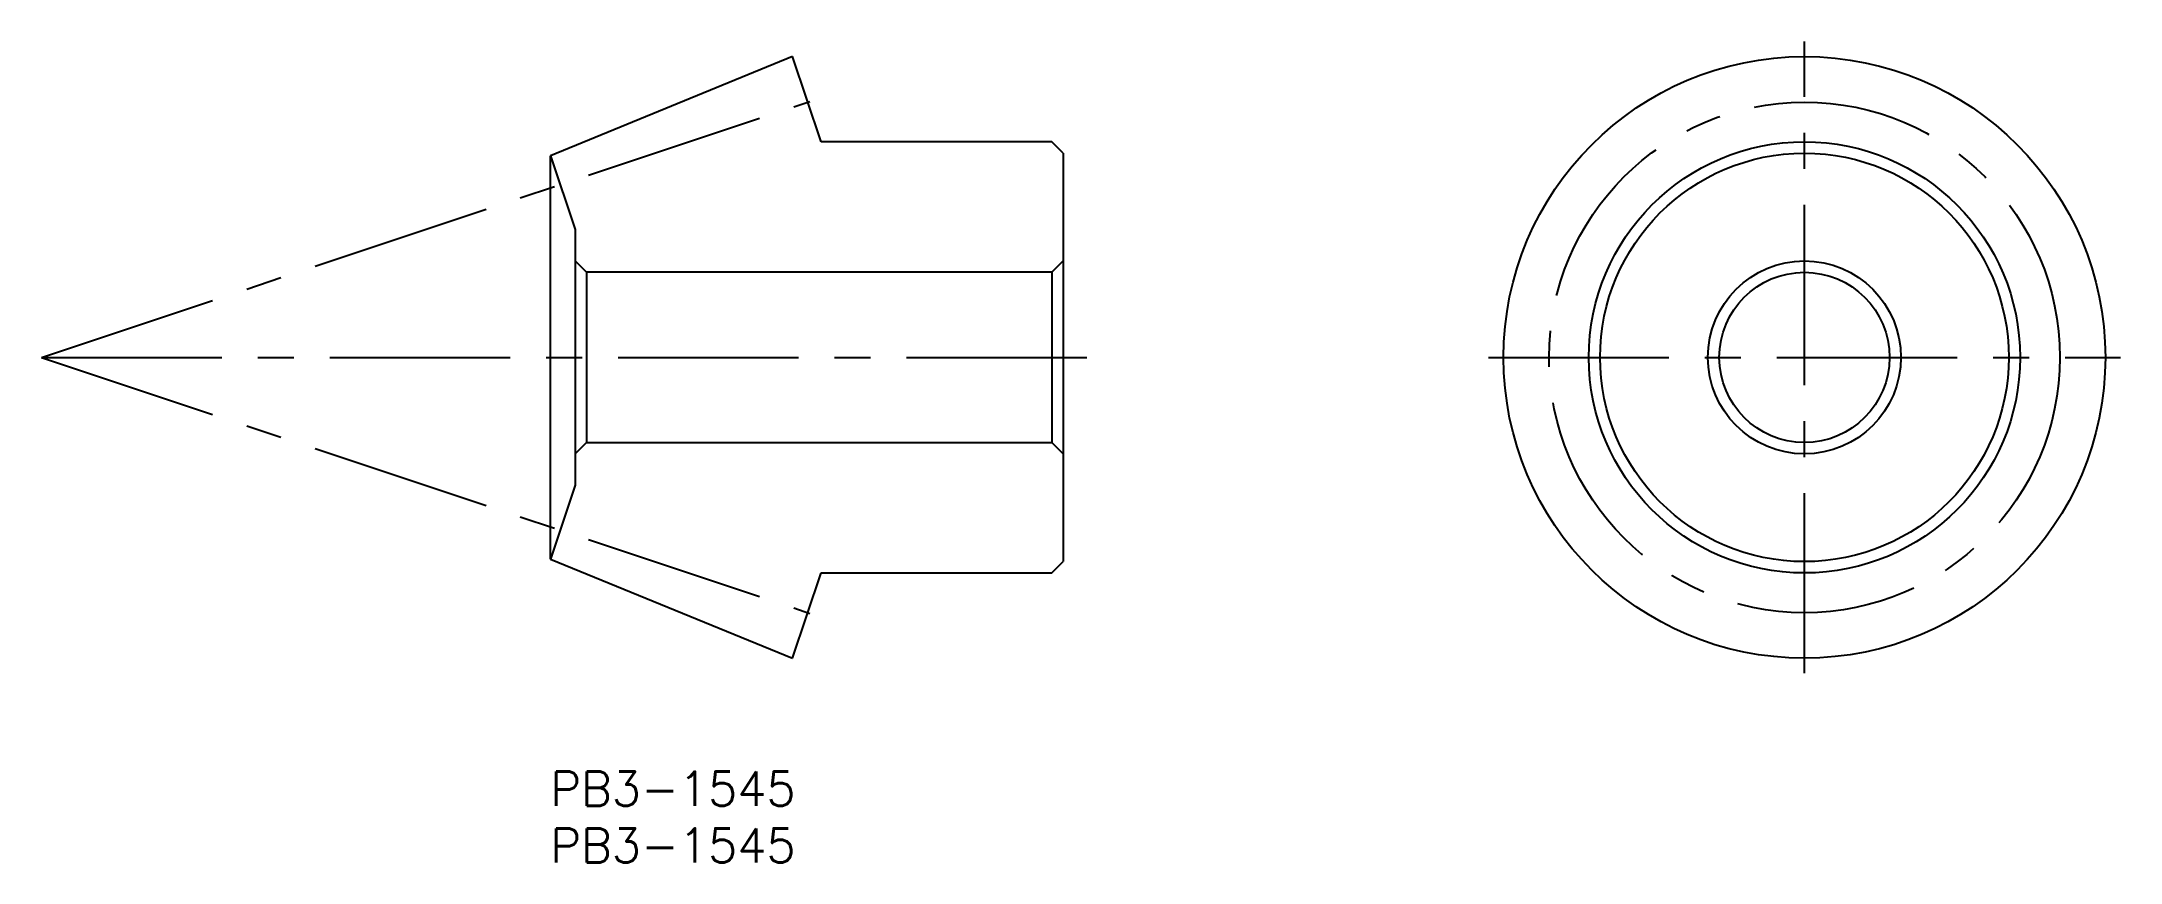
# Model space of a CAD drawing. Extents: x -45 to 138, y -8 to 64.
import ezdxf

# ---------------------------------------------------------------- set-up
doc = ezdxf.new("R2010")
doc.units = 0
doc.header["$LTSCALE"] = 0.5
doc.linetypes.add('CENTER', pattern=[50.8, 31.75, -6.35, 6.35, -6.35])
for name, color, linetype in [('MSM_CENTER', 1, 'CENTER'), ('MSM_CONTINUOUS', 7, 'CONTINUOUS'), ('MSM_PART_NUMBER', 7, 'CONTINUOUS')]:
    doc.layers.add(name, color=color, linetype=linetype)
doc.styles.get("Standard").update_dxf_attribs({"font": 'txt.shx', "height": 3, "bigfont": 'bigfont.shx'})

# ---------------------------------------------------------------- blocks, each defined once
blk = doc.blocks.new('*U17')
at = {"layer": 'MSM_PART_NUMBER'}
blk.add_text('PB3-1545', height=3, dxfattribs=at).set_placement((0, -3))
blk = doc.blocks.new('*U18')
at = {"layer": 'MSM_PART_NUMBER'}
blk.add_text('PB3-1545', height=3, dxfattribs=at).set_placement((0, -8))

msp = doc.modelspace()

# ---------------------------------------------------------------- linework, layer by layer
at = {"layer": 'MSM_CENTER'}
for p, q in [((110.48, 8.67), (110.48, 64.35)), ((-44.83, 36.51), (22.86, 59.07)), ((-44.83, 36.51), (22.86, 13.95)), ((-44.83, 36.51), (47.43, 36.51)), ((82.65, 36.51), (138.32, 36.51))]:
    msp.add_line(p, q, dxfattribs=at)
msp.add_circle((110.48, 36.51), 22.5, dxfattribs=at)
at = {"layer": 'MSM_CONTINUOUS'}
for p, q in [((21.33, 63.02), (0, 54.28)), ((23.84, 55.51), (21.33, 63.02)), ((44.17, 55.51), (23.84, 55.51)), ((45.17, 54.51), (44.17, 55.51)), ((0, 54.28), (2.17, 47.78)), ((0, 18.74), (0, 54.28)), ((45.17, 54.51), (45.17, 18.51)), ((2.17, 47.78), (2.17, 25.24)), ((3.17, 44.01), (2.17, 45.01)), ((44.17, 44.01), (3.17, 44.01)), ((3.17, 44.01), (3.17, 29.01)), ((45.17, 45.01), (44.17, 44.01)), ((44.17, 44.01), (44.17, 29.01)), ((2.17, 28.01), (3.17, 29.01)), ((3.17, 29.01), (44.17, 29.01)), ((44.17, 29.01), (45.17, 28.01)), ((2.17, 25.24), (0, 18.74)), ((0, 18.74), (21.33, 10)), ((44.17, 17.51), (45.17, 18.51)), ((21.33, 10), (23.84, 17.51)), ((23.84, 17.51), (44.17, 17.51))]:
    msp.add_line(p, q, dxfattribs=at)
for radius in [26.51, 19, 18, 8.5, 7.5]:
    msp.add_circle((110.48, 36.51), radius, dxfattribs=at)

# ---------------------------------------------------------------- block references
for name in ['*U17', '*U18']:
    msp.add_blockref(name, (0, 0), dxfattribs=at)

doc.saveas('drawing.dxf')
